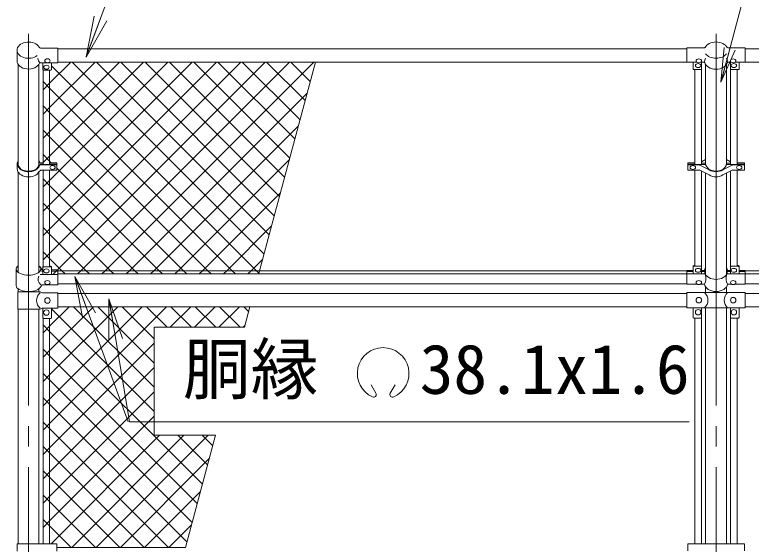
# Model space of a CAD drawing. Units: millimetres, scale not verified. Extents: x -21137 to 21137, y -15758 to 15759.
# Drawn here: x -19495 to -17353, y -1338 to 202 of the extents above; entities that cross this region are included whole.
import ezdxf
from ezdxf.enums import TextEntityAlignment as Align

# ---------------------------------------------------------------- set-up
doc = ezdxf.new("R2010")
doc.units = ezdxf.units.MM
doc.header["$LTSCALE"] = 60
doc.linetypes.add('LONG_CHAIN', pattern=[21, 18, -1, 1, -1])
for name, color, linetype, lineweight in [('0-2_D-BMK', 2, 'LONG_CHAIN', 9), ('0-3_D-STR1', 1, 'Continuous', 9), ('0-5_0', 7, 'Continuous', 9), ('0-8_D-STR3', 3, 'Continuous', 9), ('0-9_D-STR-TXT', 7, 'Continuous', 9), ('0-A_D-STR2', 7, 'Continuous', 9)]:
    doc.layers.add(name, color=color, linetype=linetype, lineweight=lineweight)
doc.styles.add('ＭＳ ゴシック', font='')
doc.styles.get('ＭＳ ゴシック').set_extended_font_data('MS Gothic')

# ---------------------------------------------------------------- blocks, each defined once
blk = doc.blocks.new('_Open')
at = {"layer": '0-5_0'}
blk.add_line((-60, 10), (0, 0), dxfattribs=at)
blk.add_lwpolyline([(-60, -10), (0, 0), (-60, 0)], dxfattribs=at)

msp = doc.modelspace()

# ---------------------------------------------------------------- linework, layer by layer
at = {"layer": '0-2_D-BMK'}
for p, q in [((-19455.07, 145.87), (-19455.07, -10589.13)), ((-17455.07, 145.87), (-17455.07, -10589.13))]:
    msp.add_line(p, q, dxfattribs=at)
at = {"layer": '0-3_D-STR1'}
for p, q in [((-19370.07, 102.34), (-17540.07, 102.34)), ((-17370.07, 102.34), (-15955.07, 102.34)), ((-19485.32, -234.42), (-19485.32, 56.96)), ((-19424.82, -234.42), (-19424.82, 56.96)), ((-19370.07, 64.24), (-17540.07, 64.24)), ((-17485.32, -230.06), (-17485.32, 56.96)), ((-17424.82, -230.06), (-17424.82, 56.96)), ((-17370.07, 64.24), (-15955.07, 64.24)), ((-19485.32, -547.39), (-19485.32, -255.44)), ((-19424.82, -547.39), (-19424.82, -255.44)), ((-17485.32, -552.54), (-17485.32, -258.69)), ((-17424.82, -552.54), (-17424.82, -258.69)), ((-19370.07, -542.47), (-17540.07, -542.47)), ((-19370.07, -552.06), (-17540.07, -552.06)), ((-17370.07, -542.47), (-15955.07, -542.47)), ((-17370.07, -552.06), (-15955.07, -552.06)), ((-19485.32, -604.13), (-19485.32, -594.97)), ((-19424.82, -604.13), (-19424.82, -594.97)), ((-19370.07, -580.57), (-17540.07, -580.57)), ((-17485.32, -605.73), (-17485.32, -589.62)), ((-17424.82, -605.73), (-17424.82, -589.62)), ((-17370.07, -580.57), (-15955.07, -580.57)), ((-19370.07, -609.13), (-17540.07, -609.13)), ((-17370.07, -609.13), (-15955.07, -609.13)), ((-19485.32, -1336.63), (-19485.32, -654.13)), ((-19424.82, -1336.63), (-19424.82, -654.13)), ((-19370.07, -647.23), (-17540.07, -647.23)), ((-17485.32, -1336.83), (-17485.32, -650.73)), ((-17424.82, -1336.83), (-17424.82, -650.73)), ((-17370.07, -647.23), (-15955.07, -647.23))]:
    msp.add_line(p, q, dxfattribs=at)
at = {"layer": '0-8_D-STR3'}
for p, q in [((-19488.42, 98.74), (-19488.42, 67.59)), ((-19419.77, 104.99), (-19370.07, 104.99)), ((-19370.07, 61.59), (-19370.07, 104.99)), ((-17540.07, 105.29), (-17490.85, 105.29)), ((-17540.07, 63.83), (-17540.07, 105.29)), ((-17370.07, 105.29), (-17419.29, 105.29)), ((-17370.07, 63.83), (-17370.07, 105.29)), ((-19423.06, 60.98), (-19420.07, 61.59)), ((-19420.07, 61.59), (-19370.07, 61.59)), ((-19413.07, 42.58), (-19413.07, 61.59)), ((-19388.07, 42.58), (-19388.07, 61.59)), ((-17540.07, 63.83), (-17510.86, 63.83)), ((-17522.07, 63.83), (-17522.07, 43.14)), ((-17499.28, 63.83), (-17489.87, 63.83)), ((-17497.07, 63.83), (-17497.07, 43.14)), ((-17488.14, 62.97), (-17489.87, 63.83)), ((-17422.01, 62.97), (-17420.27, 63.83)), ((-17410.86, 63.83), (-17420.27, 63.83)), ((-17413.07, 63.83), (-17413.07, 43.14)), ((-17370.07, 63.83), (-17399.28, 63.83)), ((-17388.07, 63.83), (-17388.07, 43.14)), ((-19412.57, -233.28), (-19412.57, 41.26)), ((-19411.07, 40.58), (-19390.07, 40.58)), ((-19393.57, -233.28), (-19393.57, 40.58)), ((-17498.07, 42.14), (-17521.07, 42.14)), ((-17516.57, 42.14), (-17516.57, -233.28)), ((-17497.57, 42.27), (-17497.57, -233.28)), ((-17412.57, 42.27), (-17412.57, -233.28)), ((-17412.07, 42.14), (-17389.07, 42.14)), ((-17393.57, 42.14), (-17393.57, -233.28)), ((-19487.87, -231.69), (-19487.87, -246.54)), ((-19422.59, -228.47), (-19412.57, -228.47)), ((-19422.59, -234.91), (-19373.07, -234.91)), ((-19412.57, -230.1), (-19422.27, -230.1)), ((-19373.07, -233.28), (-19422.27, -233.28)), ((-19393.57, -228.47), (-19373.07, -228.47)), ((-19373.07, -230.1), (-19393.57, -230.1)), ((-19373.07, -228.47), (-19373.07, -249.76)), ((-17537.57, -228.47), (-17537.57, -249.76)), ((-17537.57, -228.47), (-17516.57, -228.47)), ((-17537.57, -230.06), (-17516.57, -230.06)), ((-17537.57, -233.28), (-17485.32, -233.28)), ((-17537.57, -234.91), (-17504.23, -234.91)), ((-17502.02, -235.42), (-17474.69, -249.21)), ((-17497.57, -225.71), (-17485.32, -219.53)), ((-17497.57, -230.06), (-17485.32, -230.06)), ((-17408.12, -235.42), (-17435.45, -249.21)), ((-17412.57, -225.71), (-17424.82, -219.53)), ((-17412.57, -230.06), (-17424.82, -230.06)), ((-17372.57, -233.28), (-17424.82, -233.28)), ((-17372.57, -234.91), (-17405.91, -234.91)), ((-17372.57, -228.47), (-17393.57, -228.47)), ((-17372.57, -230.06), (-17393.57, -230.06)), ((-17372.57, -228.47), (-17372.57, -249.76)), ((-19424.22, -254.35), (-19419.66, -250.27)), ((-19418.33, -249.76), (-19373.07, -249.76)), ((-19412.57, -531.79), (-19412.57, -249.76)), ((-19393.57, -531.11), (-19393.57, -249.76)), ((-17537.57, -249.76), (-17504.04, -249.76)), ((-17516.57, -249.76), (-17516.57, -529.35)), ((-17502.02, -250.27), (-17474.69, -264.06)), ((-17497.57, -252.51), (-17497.57, -530.02)), ((-17408.12, -250.27), (-17435.45, -264.06)), ((-17412.57, -252.51), (-17412.57, -530.02)), ((-17372.57, -249.76), (-17406.11, -249.76)), ((-17393.57, -249.76), (-17393.57, -529.35)), ((-19415.27, -539.52), (-19421.27, -531.49)), ((-19413.07, -531.35), (-19413.07, -553.69)), ((-19411.07, -531.11), (-19390.07, -531.11)), ((-19393.57, -529.35), (-19390.07, -529.35)), ((-19388.07, -531.35), (-19388.07, -553.69)), ((-17522.07, -551.25), (-17522.07, -529.72)), ((-17516.57, -527.72), (-17520.07, -527.72)), ((-17499.07, -529.35), (-17520.07, -529.35)), ((-17497.07, -551.25), (-17497.07, -529.72)), ((-17413.07, -551.25), (-17413.07, -529.72)), ((-17411.07, -529.35), (-17390.07, -529.35)), ((-17393.57, -527.72), (-17390.07, -527.72)), ((-17388.07, -551.25), (-17388.07, -529.72)), ((-19491.17, -536.52), (-19491.17, -585.9)), ((-19491.17, -537.13), (-19491.17, -585.9)), ((-19421.27, -553.69), (-19370.07, -553.69)), ((-19413.07, -543.68), (-19417.07, -543.68)), ((-19415.27, -539.52), (-19413.07, -539.52)), ((-19388.07, -539.52), (-19370.07, -539.52)), ((-19370.07, -543.68), (-19388.07, -543.68)), ((-19370.07, -583.52), (-19370.07, -539.52)), ((-17540.07, -581.44), (-17540.07, -542.06)), ((-17540.07, -542.06), (-17522.07, -542.06)), ((-17540.07, -544.94), (-17522.07, -544.94)), ((-17540.07, -551.25), (-17487.05, -551.25)), ((-17497.07, -542.06), (-17488.63, -542.06)), ((-17497.07, -544.94), (-17488.68, -544.94)), ((-17370.07, -551.25), (-17423.1, -551.25)), ((-17413.07, -542.06), (-17421.52, -542.06)), ((-17413.07, -544.94), (-17421.46, -544.94)), ((-17370.07, -542.06), (-17388.07, -542.06)), ((-17370.07, -544.94), (-17388.07, -544.94)), ((-17370.07, -581.44), (-17370.07, -542.06)), ((-19415.27, -583.52), (-19421.27, -591.55)), ((-19415.27, -583.52), (-19370.07, -583.52)), ((-17540.07, -581.44), (-17510.16, -581.44)), ((-17499.98, -581.44), (-17488.57, -581.44)), ((-17410.16, -581.44), (-17421.57, -581.44)), ((-17370.07, -581.44), (-17399.98, -581.44)), ((-19486.17, -604.13), (-19421.27, -604.13)), ((-19486.17, -654.13), (-19486.17, -604.13)), ((-19415.27, -607.13), (-19421.27, -604.13)), ((-19415.27, -607.13), (-19370.07, -607.13)), ((-19370.07, -607.13), (-19370.07, -651.13)), ((-17540.07, -606.23), (-17488.87, -606.23)), ((-17540.07, -606.23), (-17540.07, -650.23)), ((-17488.87, -605.73), (-17489.87, -606.23)), ((-17421.27, -606.23), (-17370.07, -606.23)), ((-17370.07, -606.23), (-17370.07, -650.23)), ((-19486.17, -654.13), (-19421.27, -654.13)), ((-19415.27, -651.13), (-19421.27, -654.13)), ((-19415.27, -651.13), (-19370.07, -651.13)), ((-19413.07, -679.13), (-19413.07, -651.13)), ((-19388.07, -679.13), (-19388.07, -651.13)), ((-17540.07, -650.23), (-17488.87, -650.23)), ((-17522.07, -650.23), (-17522.07, -678.23)), ((-17497.07, -650.23), (-17497.07, -678.23)), ((-17488.87, -650.73), (-17489.87, -650.23)), ((-17488.87, -650.73), (-17421.27, -650.73)), ((-17421.27, -650.73), (-17420.27, -650.23)), ((-17421.27, -650.23), (-17370.07, -650.23)), ((-17413.07, -650.23), (-17413.07, -678.23)), ((-17388.07, -650.23), (-17388.07, -678.23)), ((-19412.57, -1336.63), (-19412.57, -680.45)), ((-19411.07, -681.13), (-19390.07, -681.13)), ((-19393.57, -1336.63), (-19393.57, -681.13)), ((-17499.07, -680.23), (-17520.07, -680.23)), ((-17516.57, -680.23), (-17516.57, -1336.83)), ((-17497.57, -679.55), (-17497.57, -1336.83)), ((-17412.57, -679.55), (-17412.57, -1336.83)), ((-17411.07, -680.23), (-17390.07, -680.23)), ((-17393.57, -680.23), (-17393.57, -1336.83)), ((-19487.87, -1336.63), (-19487.87, -1357.63)), ((-19487.87, -1336.63), (-19373.07, -1336.63)), ((-19373.07, -1336.63), (-19373.07, -1357.63)), ((-17537.57, -1336.83), (-17372.57, -1336.83)), ((-17537.57, -1336.83), (-17537.57, -1357.43)), ((-17372.57, -1336.83), (-17372.57, -1357.43))]:
    msp.add_line(p, q, dxfattribs=at)
msp.add_lwpolyline([(-17488.87, -605.73), (-17421.27, -605.73), (-17420.27, -606.23)], dxfattribs=at)
for centre in [(-19400.07, -629.13), (-17505.07, -628.23), (-17405.07, -628.23), (-19403.07, -664.13), (-17507.07, -663.23), (-17403.07, -663.23)]:
    msp.add_circle(centre, 8, dxfattribs=at)
for centre, radius, start, end in [((-19419.77, 109.99), 5, 209.57458, 270), ((-17490.85, 113.29), 8, 270, 296.9114), ((-17419.29, 113.29), 8, 243.0886, 270), ((-19405.31, 78.17), 22.6, 187.65953, 225.20187), ((-17519.92, 80.48), 34.35, 331.00952, 351.10512), ((-17390.22, 80.48), 34.35, 188.89488, 208.99048), ((-17521.07, 43.14), 1, 180, 270), ((-17498.07, 43.14), 1, 270, 0), ((-17412.07, 43.14), 1, 180, 270), ((-17389.07, 43.14), 1, 270, 0), ((-19411.07, 42.58), 2, 180, 270), ((-19390.07, 42.58), 2, 270, 0), ((-17504.23, -239.91), 5, 63.82498, 90), ((-17405.91, -239.91), 5, 90, 116.17502), ((-19418.33, -251.76), 2, 90, 131.89291), ((-17504.23, -254.76), 5, 63.82498, 90), ((-17405.91, -254.76), 5, 90, 116.17502), ((-19411.07, -531.35), 2, 138.59038, 180), ((-19411.07, -533.11), 2, 90, 180), ((-19390.07, -531.35), 2, 0, 90), ((-19390.07, -533.11), 2, 0, 90), ((-17520.07, -529.72), 2, 90, 180), ((-17520.07, -531.35), 2, 90, 180), ((-17499.07, -531.35), 2, 0, 90), ((-17499.07, -529.72), 2, 0, 41.40962), ((-17411.07, -529.72), 2, 138.59038, 180), ((-17411.07, -531.35), 2, 90, 180), ((-17390.07, -529.72), 2, 0, 90), ((-17390.07, -531.35), 2, 0, 90), ((-17518.62, -564.79), 34.35, 331.00952, 16.06155), ((-17391.52, -564.79), 34.35, 163.93845, 208.99048), ((-19408, -567.56), 19.2, 151.1736, 234.22449), ((-19402.68, -629.13), 28.8, 130.19176, 229.80824), ((-17507.46, -628.23), 28.8, 310.19176, 49.80824), ((-17402.68, -628.23), 28.8, 130.19176, 229.80824), ((-19411.07, -679.13), 2, 180, 270), ((-19390.07, -679.13), 2, 270, 0), ((-17520.07, -678.23), 2, 180, 270), ((-17499.07, -678.23), 2, 270, 0), ((-17411.07, -678.23), 2, 180, 270), ((-17390.07, -678.23), 2, 270, 0)]:
    msp.add_arc(centre, radius, start, end, dxfattribs=at)
for centre, major_axis, ratio, start_param, end_param in [((-19455.07, 98.74), (-33.35, 0), 0.707107, 3.5232, 8.7266286), ((-17455.07, 98.96), (-33.65, 0), 0.707107, 3.4511058, 5.9736721), ((-17455.07, 98.96), (-33.65, 0), 0.707107, 0.4534072, 2.6881855), ((-19455.07, 67.59), (-33.35, 0), 0.707107, 6.2831853, 9.1405716), ((-17455.07, 67.38), (-33.65, 0), 0.707107, 0.1866474, 2.9549452), ((-19455.07, -231.69), (-32.8, 0), 0.701717, 5.8862655, 9.2845337), ((-19455.07, -231.69), (-30.5, 0), 0.701311, 6.1550608, 9.5529025), ((-19455.07, -231.69), (-32.8, 0), 0.701717, 3.2818369, 3.5385125), ((-17455.07, -230.06), (-30.25, 0), 0.76087, 6.2831853, 9.424778), ((-19455.07, -246.54), (-32.8, 0), 0.701717, 6.2831853, 9.0783105), ((-17455.07, -231.69), (-30.25, 0), 0.76087, 0.8649211, 2.2766716), ((-17455.07, -246.54), (-30.25, 0), 0.76087, 0.8649211, 2.2766716), ((-19455.07, -537.73), (-36.12, 0), 0.489413, 5.7050499, 10.0029133), ((-17455.07, -543.84), (-33.65, 0), 0.707107, 5.8297781, 9.8781851), ((-19455.07, -585.31), (-36.12, 0), 0.489413, 0.0333908, 2.781222), ((-17455.07, -579.2), (-33.65, 0), 0.707107, 0.0943684, 3.0472243)]:
    msp.add_ellipse(centre, major_axis=major_axis, ratio=ratio, start_param=start_param, end_param=end_param, dxfattribs=at)
for centre, major_axis in [((-19400.07, 67.95), (8, 0)), ((-17505.07, 67.74), (-8, 0)), ((-17405.07, 67.74), (8, 0)), ((-19403.07, 49.22), (8, 0)), ((-17507.07, 53.95), (-8, 0)), ((-17403.07, 53.95), (8, 0)), ((-19385.07, -242.33), (-8, 0)), ((-17522.57, -242.33), (-8, 0)), ((-17387.57, -242.33), (8, 0)), ((-19403.07, -543.13), (-8, 0)), ((-17507.07, -541.37), (-8, 0)), ((-17403.07, -541.37), (8, 0)), ((-19400.07, -577.08), (-8, 0)), ((-17505.07, -577.08), (-8, 0)), ((-17405.07, -577.08), (8, 0))]:
    msp.add_ellipse(centre, major_axis=major_axis, ratio=0.707107, dxfattribs=at)
at = {"layer": '0-9_D-STR-TXT'}
for p, q in [((-19164.8, -981.69), (-19319.62, -560.74)), ((-18444.31, -898.39), (-18458.12, -874.46)), ((-18402.69, -898.39), (-18388.88, -874.46))]:
    msp.add_line(p, q, dxfattribs=at)
for points in [[(-15718.81, 449.98), (-17322.85, 449.98), (-17440.45, 8.03)], [(-17525.43, 435.5), (-19154.1, 435.5), (-19287.14, 80.34)], [(-17532.95, -981.69), (-19161.62, -981.69), (-19220.88, -626.21)]]:
    msp.add_lwpolyline(points, dxfattribs=at)
for centre, radius, start, end in [((-18423.5, -841.18), 75.01, 294.32478, 245.67522), ((-18451.14, -902.53), 7.9, 245.67522, 30), ((-18395.86, -902.53), 7.9, 150, 294.32478)]:
    msp.add_arc(centre, radius, start, end, dxfattribs=at)
at = {"layer": '0-A_D-STR2'}
for p, q in [((-19393.57, 2.9), (-19332.23, 64.24)), ((-19393.57, -67.81), (-19261.52, 64.24)), ((-19393.57, -138.52), (-19190.81, 64.24)), ((-19393.57, -209.23), (-19120.1, 64.24)), ((-19393.57, -279.94), (-19049.39, 64.24)), ((-19393.57, -350.65), (-18978.68, 64.24)), ((-19393.57, -421.36), (-18907.97, 64.24)), ((-19393.57, -492.07), (-18837.26, 64.24)), ((-18769.9, -493.98), (-19328.13, 64.24)), ((-19302.55, -542.47), (-18695.84, 64.24)), ((-18754.96, -438.22), (-19257.42, 64.24)), ((-19231.84, -542.47), (-18625.13, 64.24)), ((-18740.02, -382.45), (-19186.71, 64.24)), ((-18725.07, -326.68), (-19116, 64.24)), ((-18710.13, -270.91), (-19045.29, 64.24)), ((-18695.19, -215.14), (-18974.57, 64.24)), ((-18680.25, -159.38), (-18903.86, 64.24)), ((-18665.3, -103.61), (-18833.15, 64.24)), ((-18650.36, -47.84), (-18762.44, 64.24)), ((-18635.42, 7.93), (-18691.73, 64.24)), ((-18620.47, 63.69), (-18621.02, 64.24)), ((-19393.57, -11.74), (-19412.57, 7.26)), ((-19412.57, -16.1), (-19393.57, 2.9)), ((-18862.84, -542.47), (-19393.57, -11.74)), ((-19161.13, -542.47), (-18644.45, -25.8)), ((-19393.57, -82.45), (-19412.57, -63.45)), ((-19412.57, -86.81), (-19393.57, -67.81)), ((-18933.55, -542.47), (-19393.57, -82.45)), ((-19090.42, -542.47), (-18670.33, -122.39)), ((-19393.57, -153.16), (-19412.57, -134.16)), ((-19412.57, -157.52), (-19393.57, -138.52)), ((-19004.26, -542.47), (-19393.57, -153.16)), ((-19412.57, -228.23), (-19393.57, -209.23)), ((-19019.7, -542.47), (-18696.22, -218.98)), ((-19412.57, -249.76), (-19412.57, -531.79)), ((-19393.57, -294.58), (-19412.57, -275.58)), ((-19412.57, -298.94), (-19393.57, -279.94)), ((-19145.68, -542.47), (-19393.57, -294.58)), ((-18948.99, -542.47), (-18722.1, -315.57)), ((-19393.57, -365.29), (-19412.57, -346.29)), ((-19412.57, -369.65), (-19393.57, -350.65)), ((-19216.39, -542.47), (-19393.57, -365.29)), ((-19393.57, -436), (-19412.57, -417)), ((-19412.57, -440.36), (-19393.57, -421.36)), ((-18878.28, -542.47), (-18747.98, -412.17)), ((-19287.1, -542.47), (-19393.57, -436)), ((-19393.57, -506.71), (-19412.57, -487.71)), ((-19412.57, -511.07), (-19393.57, -492.07)), ((-19357.81, -542.47), (-19393.57, -506.71)), ((-18807.57, -542.47), (-18773.86, -508.76)), ((-19348.23, -552.06), (-19357.81, -542.47)), ((-19312.13, -552.06), (-19302.55, -542.47)), ((-19277.52, -552.06), (-19287.1, -542.47)), ((-19241.42, -552.06), (-19231.84, -542.47)), ((-19206.8, -552.06), (-19216.39, -542.47)), ((-19170.71, -552.06), (-19161.13, -542.47)), ((-19136.09, -552.06), (-19145.68, -542.47)), ((-19100, -552.06), (-19090.42, -542.47)), ((-19029.29, -552.06), (-19019.7, -542.47)), ((-18994.67, -552.06), (-19004.26, -542.47)), ((-18958.58, -552.06), (-18948.99, -542.47)), ((-18923.96, -552.06), (-18933.55, -542.47)), ((-18887.87, -552.06), (-18878.28, -542.47)), ((-18853.25, -552.06), (-18862.84, -542.47)), ((-18817.16, -552.06), (-18807.57, -542.47)), ((-19393.57, -704.2), (-19336.6, -647.23)), ((-19393.57, -774.91), (-19265.89, -647.23)), ((-19393.57, -845.62), (-19195.18, -647.23)), ((-19393.57, -916.34), (-19124.47, -647.23)), ((-19393.57, -987.05), (-19053.76, -647.23)), ((-19089.4, -952.3), (-19388.07, -653.63)), ((-19089.4, -881.59), (-19323.76, -647.23)), ((-19089.4, -810.88), (-19253.05, -647.23)), ((-19089.4, -740.17), (-19182.34, -647.23)), ((-19051.78, -707.08), (-19111.63, -647.23)), ((-19042.9, -707.08), (-18983.05, -647.23)), ((-18981.07, -707.08), (-19040.92, -647.23)), ((-18972.19, -707.08), (-18912.34, -647.23)), ((-18910.36, -707.08), (-18970.21, -647.23)), ((-18901.48, -707.08), (-18841.62, -647.23)), ((-18839.65, -707.08), (-18899.5, -647.23)), ((-18814.73, -661.29), (-18828.79, -647.23)), ((-19393.57, -718.84), (-19412.57, -699.84)), ((-19412.57, -723.2), (-19393.57, -704.2)), ((-18830.77, -707.08), (-18825.63, -701.94)), ((-18949.22, -1163.2), (-19393.57, -718.84)), ((-19393.57, -789.55), (-19412.57, -770.55)), ((-19393.57, -1057.76), (-19089.4, -753.59)), ((-19412.57, -793.91), (-19393.57, -774.91)), ((-18964.16, -1218.96), (-19393.57, -789.55)), ((-19393.57, -1128.47), (-19089.4, -824.3)), ((-19393.57, -860.27), (-19412.57, -841.27)), ((-19412.57, -864.62), (-19393.57, -845.62)), ((-18979.1, -1274.73), (-19393.57, -860.27)), ((-19393.57, -1199.18), (-19089.4, -895.01)), ((-19393.57, -930.98), (-19412.57, -911.98)), ((-19412.57, -935.34), (-19393.57, -916.34)), ((-18994.05, -1330.5), (-19393.57, -930.98)), ((-19393.57, -1001.69), (-19412.57, -982.69)), ((-19412.57, -1006.05), (-19393.57, -987.05)), ((-19048.13, -1347.13), (-19393.57, -1001.69)), ((-19389.6, -1336.63), (-19074.01, -1021.04)), ((-19329.39, -1347.13), (-19003.3, -1021.04)), ((-19258.68, -1347.13), (-18932.59, -1021.04)), ((-18934.28, -1107.43), (-19020.66, -1021.04)), ((-18919.33, -1051.66), (-18949.95, -1021.04)), ((-19393.57, -1072.4), (-19412.57, -1053.4)), ((-19412.57, -1076.76), (-19393.57, -1057.76)), ((-19118.84, -1347.13), (-19393.57, -1072.4)), ((-19187.97, -1347.13), (-18929.15, -1088.31)), ((-19393.57, -1143.11), (-19412.57, -1124.11)), ((-19412.57, -1147.47), (-19393.57, -1128.47)), ((-19189.55, -1347.13), (-19393.57, -1143.11)), ((-19393.57, -1213.82), (-19412.57, -1194.82)), ((-19412.57, -1218.18), (-19393.57, -1199.18)), ((-19117.26, -1347.13), (-18955.04, -1184.91)), ((-19260.26, -1347.13), (-19393.57, -1213.82)), ((-19393.57, -1284.53), (-19412.57, -1265.53)), ((-19330.97, -1347.13), (-19393.57, -1284.53)), ((-19046.55, -1347.13), (-18980.92, -1281.5)), ((-19412.18, -1336.63), (-19412.57, -1336.24))]:
    msp.add_line(p, q, dxfattribs=at)
for points in [[(-19370.07, 64.24), (-19370.07, 61.59), (-19388.07, 61.59), (-19388.07, 42.58)], [(-19388.07, -531.35), (-19388.07, -539.52), (-19370.07, -539.52), (-19370.07, -542.47), (-18782.9, -542.47), (-18620.33, 64.24), (-19370.07, 64.24)], [(-18784.85, -549.75), (-18792.13, -542.47), (-19388.07, 53.47)], [(-19384.48, -553.69), (-19374.47, -543.68), (-19370.31, -539.52), (-18766.55, 64.24)], [(-19412.57, 41.26), (-19412.57, -233.28), (-19393.57, -233.28), (-19393.57, 40.58), (-19411.07, 40.58)], [(-19390.07, 40.58), (-19393.57, 40.58), (-19393.57, -228.47), (-19373.07, -228.47), (-19373.07, -249.76), (-19393.57, -249.76), (-19393.57, -529.35), (-19390.07, -529.35)], [(-19388.97, -228.47), (-19393.57, -223.87), (-19412.57, -204.87)], [(-19411.07, -531.11), (-19393.57, -531.11), (-19393.57, -249.76), (-19412.57, -249.76)], [(-19065.38, -552.06), (-19074.97, -542.47), (-19373.07, -244.37)], [(-19089.4, -1021.04), (-19089.4, -707.08), (-18827, -707.08), (-18810.97, -647.23), (-19370.07, -647.23), (-19370.07, -651.13), (-19388.07, -651.13), (-19388.07, -679.13)], [(-19390.07, -681.13), (-19393.57, -681.13), (-19393.57, -1336.63), (-19373.07, -1336.63), (-19373.07, -1347.13), (-18998.5, -1347.13), (-18911.13, -1021.04), (-19089.4, -1021.04)], [(-19412.57, -1288.89), (-19393.57, -1269.89), (-19089.4, -965.72)]]:
    msp.add_lwpolyline(points, dxfattribs=at)
for points in [[(-19370.07, -539.52), (-19388.07, -539.52), (-19388.07, -543.68), (-19370.07, -543.68), (-19370.07, -542.47)], [(-19370.07, -543.68), (-19388.07, -543.68), (-19388.07, -553.69), (-19370.07, -553.69)], [(-18782.9, -542.47), (-19370.07, -542.47), (-19370.07, -543.68), (-19370.07, -552.06), (-18785.46, -552.06)], [(-19393.57, -681.13), (-19412.57, -681.13), (-19412.57, -1336.63), (-19393.57, -1336.63)]]:
    msp.add_lwpolyline(points, close=True, dxfattribs=at)
for centre, start, end in [((-19411.07, 42.58), 221.40962, 270), ((-19390.07, 42.58), 270, 0), ((-19411.07, -533.11), 90, 138.59038), ((-19390.07, -531.35), 0, 90), ((-19390.07, -679.13), 270, 0)]:
    msp.add_arc(centre, 2, start, end, dxfattribs=at)

# ---------------------------------------------------------------- block references
at = {"layer": '0-9_D-STR-TXT'}
for p, xscale, yscale, rotation in [((-19287.84, 78.47), 2, 2, 249.46512), ((-17440.97, 6.1), 1.666667, 1.666667, 255.0989), ((-19320.31, -558.86), 2, 2, 110.19261), ((-19221.21, -624.24), 2, 2, 99.4647)]:
    msp.add_blockref('_Open', p, dxfattribs=dict(at, xscale=xscale, yscale=yscale, rotation=rotation))

# ---------------------------------------------------------------- texts
at = {"layer": '0-9_D-STR-TXT', "style": 'ＭＳ ゴシック'}
msp.add_text('胴縁 \u300038.1x1.6', height=144.3, dxfattribs=at).set_placement((-19005.8, -943.94), align=Align.BOTTOM_LEFT)

doc.saveas('drawing.dxf')
